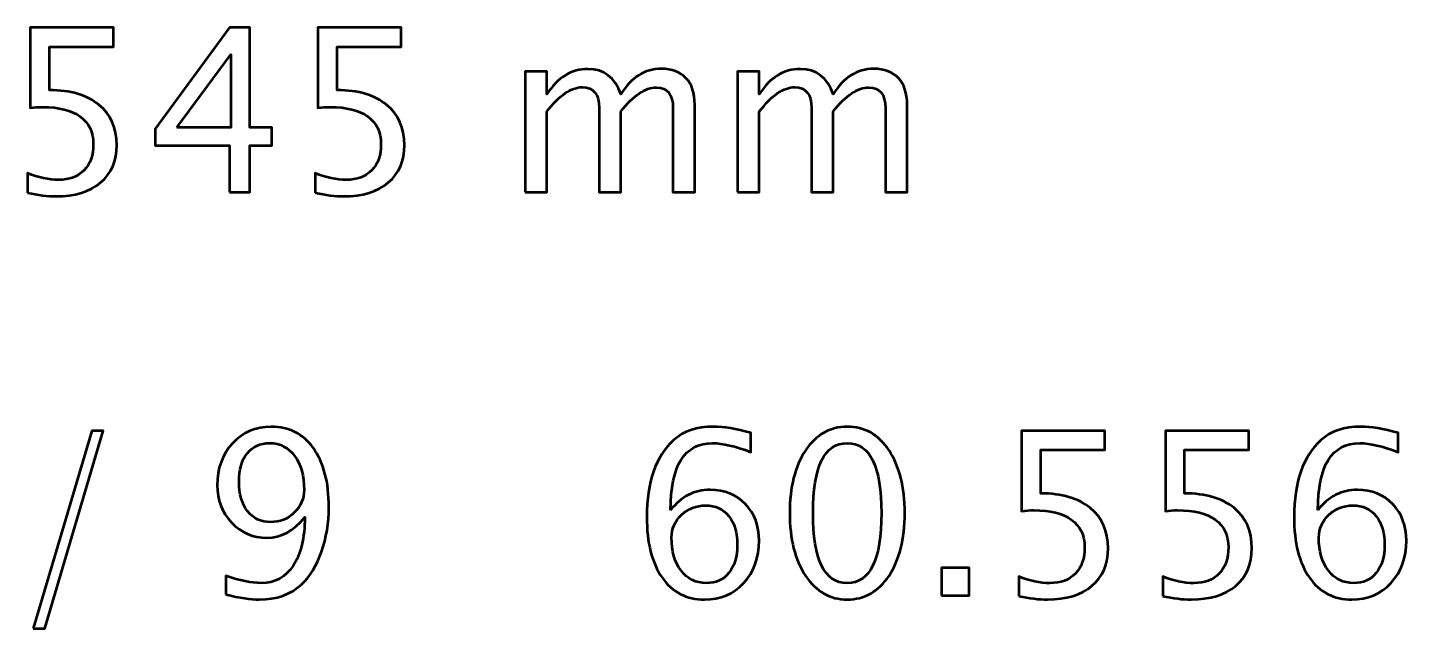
# Model space of a CAD drawing. Header units: centimetres. Extents: x -206 to 200, y -220 to 221.
# Drawn here: x -110.91 to -105.78, y 73.68 to 75.91 of the extents above; entities that cross this region are included whole.
import ezdxf

# ---------------------------------------------------------------- set-up
doc = ezdxf.new("R2010")
doc.units = ezdxf.units.CM
doc.header["$MEASUREMENT"] = 0
doc.layers.add('Layer 1', color=7, linetype='Continuous')

msp = doc.modelspace()

# ---------------------------------------------------------------- linework, layer by layer
at = {"layer": 'Layer 1', "color": 5, "lineweight": 53}
for points, knots in [([(-110.91488, 75.29593), (-110.91488, 75.29593), (-110.91488, 75.36874), (-110.91488, 75.36874), (-110.91488, 75.36874), (-110.87438, 75.35237), (-110.83599, 75.34419), (-110.79931, 75.34419), (-110.79931, 75.34419), (-110.75923, 75.34419), (-110.72762, 75.35604), (-110.70462, 75.37975), (-110.70462, 75.37975), (-110.68162, 75.40346), (-110.67019, 75.43605), (-110.67019, 75.47754), (-110.67019, 75.47754), (-110.67019, 75.52213), (-110.68642, 75.55628), (-110.71887, 75.57985), (-110.71887, 75.57985), (-110.75133, 75.60341), (-110.79832, 75.61512), (-110.8597, 75.61512), (-110.8597, 75.61512), (-110.87395, 75.61512), (-110.88905, 75.61414), (-110.90472, 75.61216), (-110.90472, 75.61216), (-110.90472, 75.61216), (-110.90472, 75.91061), (-110.90472, 75.91061), (-110.90472, 75.91061), (-110.90472, 75.91061), (-110.59483, 75.91061), (-110.59483, 75.91061), (-110.59483, 75.91061), (-110.59483, 75.91061), (-110.59483, 75.83949), (-110.59483, 75.83949), (-110.59483, 75.83949), (-110.59483, 75.83949), (-110.8336, 75.83949), (-110.8336, 75.83949), (-110.8336, 75.83949), (-110.8336, 75.83949), (-110.8336, 75.67778), (-110.8336, 75.67778), (-110.8336, 75.67778), (-110.75486, 75.67778), (-110.69347, 75.65972), (-110.6493, 75.62359), (-110.6493, 75.62359), (-110.60514, 75.58761), (-110.58298, 75.53765), (-110.58298, 75.47373), (-110.58298, 75.47373), (-110.58298, 75.41418), (-110.60302, 75.36761), (-110.6431, 75.33389), (-110.6431, 75.33389), (-110.68317, 75.30016), (-110.73849, 75.28323), (-110.80904, 75.28323), (-110.80904, 75.28323), (-110.84051, 75.28323), (-110.87579, 75.28746), (-110.91488, 75.29593)], [0, 0, 0, 0, 0.0555556, 0.0555556, 0.0555556, 0.0555556, 0.1111111, 0.1111111, 0.1111111, 0.1111111, 0.1666667, 0.1666667, 0.1666667, 0.1666667, 0.2222222, 0.2222222, 0.2222222, 0.2222222, 0.2777778, 0.2777778, 0.2777778, 0.2777778, 0.3333333, 0.3333333, 0.3333333, 0.3333333, 0.3888889, 0.3888889, 0.3888889, 0.3888889, 0.4444444, 0.4444444, 0.4444444, 0.4444444, 0.5, 0.5, 0.5, 0.5, 0.5555556, 0.5555556, 0.5555556, 0.5555556, 0.6111111, 0.6111111, 0.6111111, 0.6111111, 0.6666667, 0.6666667, 0.6666667, 0.6666667, 0.7222222, 0.7222222, 0.7222222, 0.7222222, 0.7777778, 0.7777778, 0.7777778, 0.7777778, 0.8333333, 0.8333333, 0.8333333, 0.8333333, 0.8888889, 0.8888889, 0.8888889, 0.8888889, 1, 1, 1, 1]), ([(-110.1636, 75.29847), (-110.1636, 75.29847), (-110.1636, 75.47204), (-110.1636, 75.47204), (-110.1636, 75.47204), (-110.1636, 75.47204), (-110.43961, 75.47204), (-110.43961, 75.47204), (-110.43961, 75.47204), (-110.43961, 75.47204), (-110.43961, 75.53384), (-110.43961, 75.53384), (-110.43961, 75.53384), (-110.43961, 75.53384), (-110.1636, 75.91061), (-110.1636, 75.91061), (-110.1636, 75.91061), (-110.1636, 75.91061), (-110.0874, 75.91061), (-110.0874, 75.91061), (-110.0874, 75.91061), (-110.0874, 75.91061), (-110.0874, 75.53892), (-110.0874, 75.53892), (-110.0874, 75.53892), (-110.0874, 75.53892), (-110.00527, 75.53892), (-110.00527, 75.53892), (-110.00527, 75.53892), (-110.00527, 75.53892), (-110.00527, 75.47204), (-110.00527, 75.47204), (-110.00527, 75.47204), (-110.00527, 75.47204), (-110.0874, 75.47204), (-110.0874, 75.47204), (-110.0874, 75.47204), (-110.0874, 75.47204), (-110.0874, 75.29847), (-110.0874, 75.29847), (-110.0874, 75.29847), (-110.0874, 75.29847), (-110.1636, 75.29847), (-110.1636, 75.29847)], [0, 0, 0, 0, 0.0833333, 0.0833333, 0.0833333, 0.0833333, 0.1666667, 0.1666667, 0.1666667, 0.1666667, 0.25, 0.25, 0.25, 0.25, 0.3333333, 0.3333333, 0.3333333, 0.3333333, 0.4166667, 0.4166667, 0.4166667, 0.4166667, 0.5, 0.5, 0.5, 0.5, 0.5833333, 0.5833333, 0.5833333, 0.5833333, 0.6666667, 0.6666667, 0.6666667, 0.6666667, 0.75, 0.75, 0.75, 0.75, 0.8333333, 0.8333333, 0.8333333, 0.8333333, 1, 1, 1, 1]), ([(-109.84412, 75.29593), (-109.84412, 75.29593), (-109.84412, 75.36874), (-109.84412, 75.36874), (-109.84412, 75.36874), (-109.80362, 75.35237), (-109.76523, 75.34419), (-109.72855, 75.34419), (-109.72855, 75.34419), (-109.68847, 75.34419), (-109.65686, 75.35604), (-109.63386, 75.37975), (-109.63386, 75.37975), (-109.61086, 75.40346), (-109.59943, 75.43605), (-109.59943, 75.47754), (-109.59943, 75.47754), (-109.59943, 75.52213), (-109.61566, 75.55628), (-109.64811, 75.57985), (-109.64811, 75.57985), (-109.68057, 75.60341), (-109.72756, 75.61512), (-109.78894, 75.61512), (-109.78894, 75.61512), (-109.80319, 75.61512), (-109.81829, 75.61414), (-109.83396, 75.61216), (-109.83396, 75.61216), (-109.83396, 75.61216), (-109.83396, 75.91061), (-109.83396, 75.91061), (-109.83396, 75.91061), (-109.83396, 75.91061), (-109.52407, 75.91061), (-109.52407, 75.91061), (-109.52407, 75.91061), (-109.52407, 75.91061), (-109.52407, 75.83949), (-109.52407, 75.83949), (-109.52407, 75.83949), (-109.52407, 75.83949), (-109.76284, 75.83949), (-109.76284, 75.83949), (-109.76284, 75.83949), (-109.76284, 75.83949), (-109.76284, 75.67778), (-109.76284, 75.67778), (-109.76284, 75.67778), (-109.6841, 75.67778), (-109.62271, 75.65972), (-109.57854, 75.62359), (-109.57854, 75.62359), (-109.53438, 75.58761), (-109.51222, 75.53765), (-109.51222, 75.47373), (-109.51222, 75.47373), (-109.51222, 75.41418), (-109.53226, 75.36761), (-109.57234, 75.33389), (-109.57234, 75.33389), (-109.61241, 75.30016), (-109.66773, 75.28323), (-109.73828, 75.28323), (-109.73828, 75.28323), (-109.76975, 75.28323), (-109.80503, 75.28746), (-109.84412, 75.29593)], [0, 0, 0, 0, 0.0555556, 0.0555556, 0.0555556, 0.0555556, 0.1111111, 0.1111111, 0.1111111, 0.1111111, 0.1666667, 0.1666667, 0.1666667, 0.1666667, 0.2222222, 0.2222222, 0.2222222, 0.2222222, 0.2777778, 0.2777778, 0.2777778, 0.2777778, 0.3333333, 0.3333333, 0.3333333, 0.3333333, 0.3888889, 0.3888889, 0.3888889, 0.3888889, 0.4444444, 0.4444444, 0.4444444, 0.4444444, 0.5, 0.5, 0.5, 0.5, 0.5555556, 0.5555556, 0.5555556, 0.5555556, 0.6111111, 0.6111111, 0.6111111, 0.6111111, 0.6666667, 0.6666667, 0.6666667, 0.6666667, 0.7222222, 0.7222222, 0.7222222, 0.7222222, 0.7777778, 0.7777778, 0.7777778, 0.7777778, 0.8333333, 0.8333333, 0.8333333, 0.8333333, 0.8888889, 0.8888889, 0.8888889, 0.8888889, 1, 1, 1, 1]), ([(-110.35932, 75.53892), (-110.35932, 75.53892), (-110.15852, 75.53892), (-110.15852, 75.53892), (-110.15852, 75.53892), (-110.15852, 75.53892), (-110.15852, 75.81014), (-110.15852, 75.81014), (-110.15852, 75.81014), (-110.15852, 75.81014), (-110.35932, 75.53892), (-110.35932, 75.53892)], [0, 0, 0, 0, 0.25, 0.25, 0.25, 0.25, 0.5, 0.5, 0.5, 0.5, 1, 1, 1, 1]), ([(-109.06292, 75.29847), (-109.06292, 75.29847), (-109.06292, 75.74721), (-109.06292, 75.74721), (-109.06292, 75.74721), (-109.06292, 75.74721), (-108.98164, 75.74721), (-108.98164, 75.74721), (-108.98164, 75.74721), (-108.98164, 75.74721), (-108.98164, 75.6624), (-108.98164, 75.6624), (-108.98164, 75.6624), (-108.94199, 75.72519), (-108.89119, 75.75652), (-108.82896, 75.75652), (-108.82896, 75.75652), (-108.76898, 75.75652), (-108.7282, 75.72519), (-108.70647, 75.6624), (-108.70647, 75.6624), (-108.66795, 75.72576), (-108.61771, 75.75737), (-108.55605, 75.75737), (-108.55605, 75.75737), (-108.51668, 75.75737), (-108.48606, 75.74579), (-108.46418, 75.72251), (-108.46418, 75.72251), (-108.44231, 75.69923), (-108.4313, 75.66663), (-108.4313, 75.62472), (-108.4313, 75.62472), (-108.4313, 75.62472), (-108.4313, 75.29847), (-108.4313, 75.29847), (-108.4313, 75.29847), (-108.4313, 75.29847), (-108.51258, 75.29847), (-108.51258, 75.29847), (-108.51258, 75.29847), (-108.51258, 75.29847), (-108.51258, 75.61131), (-108.51258, 75.61131), (-108.51258, 75.61131), (-108.51258, 75.6624), (-108.5329, 75.68794), (-108.57354, 75.68794), (-108.57354, 75.68794), (-108.61574, 75.68794), (-108.66005, 75.65816), (-108.70647, 75.59847), (-108.70647, 75.59847), (-108.70647, 75.59847), (-108.70647, 75.29847), (-108.70647, 75.29847), (-108.70647, 75.29847), (-108.70647, 75.29847), (-108.78775, 75.29847), (-108.78775, 75.29847), (-108.78775, 75.29847), (-108.78775, 75.29847), (-108.78775, 75.6116), (-108.78775, 75.6116), (-108.78775, 75.6116), (-108.78775, 75.6631), (-108.80835, 75.68878), (-108.8497, 75.68878), (-108.8497, 75.68878), (-108.89076, 75.68878), (-108.93479, 75.65887), (-108.98164, 75.5989), (-108.98164, 75.5989), (-108.98164, 75.5989), (-108.98164, 75.29847), (-108.98164, 75.29847), (-108.98164, 75.29847), (-108.98164, 75.29847), (-109.06292, 75.29847), (-109.06292, 75.29847)], [0, 0, 0, 0, 0.047619, 0.047619, 0.047619, 0.047619, 0.0952381, 0.0952381, 0.0952381, 0.0952381, 0.1428571, 0.1428571, 0.1428571, 0.1428571, 0.1904762, 0.1904762, 0.1904762, 0.1904762, 0.2380952, 0.2380952, 0.2380952, 0.2380952, 0.2857143, 0.2857143, 0.2857143, 0.2857143, 0.3333333, 0.3333333, 0.3333333, 0.3333333, 0.3809524, 0.3809524, 0.3809524, 0.3809524, 0.4285714, 0.4285714, 0.4285714, 0.4285714, 0.4761905, 0.4761905, 0.4761905, 0.4761905, 0.5238095, 0.5238095, 0.5238095, 0.5238095, 0.5714286, 0.5714286, 0.5714286, 0.5714286, 0.6190476, 0.6190476, 0.6190476, 0.6190476, 0.6666667, 0.6666667, 0.6666667, 0.6666667, 0.7142857, 0.7142857, 0.7142857, 0.7142857, 0.7619048, 0.7619048, 0.7619048, 0.7619048, 0.8095238, 0.8095238, 0.8095238, 0.8095238, 0.8571429, 0.8571429, 0.8571429, 0.8571429, 0.9047619, 0.9047619, 0.9047619, 0.9047619, 1, 1, 1, 1]), ([(-108.27241, 75.29847), (-108.27241, 75.29847), (-108.27241, 75.74721), (-108.27241, 75.74721), (-108.27241, 75.74721), (-108.27241, 75.74721), (-108.19113, 75.74721), (-108.19113, 75.74721), (-108.19113, 75.74721), (-108.19113, 75.74721), (-108.19113, 75.6624), (-108.19113, 75.6624), (-108.19113, 75.6624), (-108.15148, 75.72519), (-108.10068, 75.75652), (-108.03845, 75.75652), (-108.03845, 75.75652), (-107.97847, 75.75652), (-107.93769, 75.72519), (-107.91596, 75.6624), (-107.91596, 75.6624), (-107.87744, 75.72576), (-107.8272, 75.75737), (-107.76554, 75.75737), (-107.76554, 75.75737), (-107.72617, 75.75737), (-107.69555, 75.74579), (-107.67367, 75.72251), (-107.67367, 75.72251), (-107.6518, 75.69923), (-107.64079, 75.66663), (-107.64079, 75.62472), (-107.64079, 75.62472), (-107.64079, 75.62472), (-107.64079, 75.29847), (-107.64079, 75.29847), (-107.64079, 75.29847), (-107.64079, 75.29847), (-107.72207, 75.29847), (-107.72207, 75.29847), (-107.72207, 75.29847), (-107.72207, 75.29847), (-107.72207, 75.61131), (-107.72207, 75.61131), (-107.72207, 75.61131), (-107.72207, 75.6624), (-107.74239, 75.68794), (-107.78303, 75.68794), (-107.78303, 75.68794), (-107.82523, 75.68794), (-107.86954, 75.65816), (-107.91596, 75.59847), (-107.91596, 75.59847), (-107.91596, 75.59847), (-107.91596, 75.29847), (-107.91596, 75.29847), (-107.91596, 75.29847), (-107.91596, 75.29847), (-107.99724, 75.29847), (-107.99724, 75.29847), (-107.99724, 75.29847), (-107.99724, 75.29847), (-107.99724, 75.6116), (-107.99724, 75.6116), (-107.99724, 75.6116), (-107.99724, 75.6631), (-108.01784, 75.68878), (-108.05919, 75.68878), (-108.05919, 75.68878), (-108.10025, 75.68878), (-108.14428, 75.65887), (-108.19113, 75.5989), (-108.19113, 75.5989), (-108.19113, 75.5989), (-108.19113, 75.29847), (-108.19113, 75.29847), (-108.19113, 75.29847), (-108.19113, 75.29847), (-108.27241, 75.29847), (-108.27241, 75.29847)], [0, 0, 0, 0, 0.047619, 0.047619, 0.047619, 0.047619, 0.0952381, 0.0952381, 0.0952381, 0.0952381, 0.1428571, 0.1428571, 0.1428571, 0.1428571, 0.1904762, 0.1904762, 0.1904762, 0.1904762, 0.2380952, 0.2380952, 0.2380952, 0.2380952, 0.2857143, 0.2857143, 0.2857143, 0.2857143, 0.3333333, 0.3333333, 0.3333333, 0.3333333, 0.3809524, 0.3809524, 0.3809524, 0.3809524, 0.4285714, 0.4285714, 0.4285714, 0.4285714, 0.4761905, 0.4761905, 0.4761905, 0.4761905, 0.5238095, 0.5238095, 0.5238095, 0.5238095, 0.5714286, 0.5714286, 0.5714286, 0.5714286, 0.6190476, 0.6190476, 0.6190476, 0.6190476, 0.6666667, 0.6666667, 0.6666667, 0.6666667, 0.7142857, 0.7142857, 0.7142857, 0.7142857, 0.7619048, 0.7619048, 0.7619048, 0.7619048, 0.8095238, 0.8095238, 0.8095238, 0.8095238, 0.8571429, 0.8571429, 0.8571429, 0.8571429, 0.9047619, 0.9047619, 0.9047619, 0.9047619, 1, 1, 1, 1]), ([(-110.177, 73.80186), (-110.177, 73.80186), (-110.177, 73.87128), (-110.177, 73.87128), (-110.177, 73.87128), (-110.12521, 73.85322), (-110.08118, 73.84419), (-110.04478, 73.84419), (-110.04478, 73.84419), (-109.99412, 73.84419), (-109.95447, 73.86578), (-109.92596, 73.90896), (-109.92596, 73.90896), (-109.89746, 73.95214), (-109.88321, 74.01225), (-109.88321, 74.08916), (-109.88321, 74.08916), (-109.92455, 74.03822), (-109.97154, 74.01268), (-110.02432, 74.01268), (-110.02432, 74.01268), (-110.07582, 74.01268), (-110.11957, 74.03159), (-110.15541, 74.06955), (-110.15541, 74.06955), (-110.19125, 74.1075), (-110.20917, 74.15365), (-110.20917, 74.20826), (-110.20917, 74.20826), (-110.20917, 74.27091), (-110.19012, 74.32284), (-110.15188, 74.36405), (-110.15188, 74.36405), (-110.11378, 74.40525), (-110.0658, 74.42585), (-110.00795, 74.42585), (-110.00795, 74.42585), (-109.94148, 74.42585), (-109.88913, 74.39918), (-109.85089, 74.34584), (-109.85089, 74.34584), (-109.81265, 74.2925), (-109.79346, 74.21955), (-109.79346, 74.12684), (-109.79346, 74.12684), (-109.79346, 74.06785), (-109.80263, 74.0124), (-109.82112, 73.96047), (-109.82112, 73.96047), (-109.8396, 73.9084), (-109.8643, 73.86804), (-109.89548, 73.83911), (-109.89548, 73.83911), (-109.93528, 73.80186), (-109.98777, 73.78323), (-110.05268, 73.78323), (-110.05268, 73.78323), (-110.08471, 73.78323), (-110.12606, 73.78944), (-110.177, 73.80186)], [0, 0, 0, 0, 0.0625, 0.0625, 0.0625, 0.0625, 0.125, 0.125, 0.125, 0.125, 0.1875, 0.1875, 0.1875, 0.1875, 0.25, 0.25, 0.25, 0.25, 0.3125, 0.3125, 0.3125, 0.3125, 0.375, 0.375, 0.375, 0.375, 0.4375, 0.4375, 0.4375, 0.4375, 0.5, 0.5, 0.5, 0.5, 0.5625, 0.5625, 0.5625, 0.5625, 0.625, 0.625, 0.625, 0.625, 0.6875, 0.6875, 0.6875, 0.6875, 0.75, 0.75, 0.75, 0.75, 0.8125, 0.8125, 0.8125, 0.8125, 0.875, 0.875, 0.875, 0.875, 1, 1, 1, 1]), ([(-108.52119, 74.11569), (-108.48225, 74.16607), (-108.43328, 74.19132), (-108.3743, 74.19132), (-108.3743, 74.19132), (-108.32081, 74.19132), (-108.27707, 74.17369), (-108.24292, 74.13827), (-108.24292, 74.13827), (-108.20891, 74.10285), (-108.19184, 74.05741), (-108.19184, 74.00195), (-108.19184, 74.00195), (-108.19184, 73.93831), (-108.21089, 73.88596), (-108.24913, 73.8449), (-108.24913, 73.8449), (-108.28737, 73.80383), (-108.33591, 73.78323), (-108.39504, 73.78323), (-108.39504, 73.78323), (-108.46221, 73.78323), (-108.51498, 73.81046), (-108.55294, 73.86479), (-108.55294, 73.86479), (-108.59104, 73.91926), (-108.61009, 73.99462), (-108.61009, 74.09071), (-108.61009, 74.09071), (-108.61009, 74.22025), (-108.57679, 74.31522), (-108.51033, 74.3759), (-108.51033, 74.3759), (-108.4742, 74.4092), (-108.42425, 74.42585), (-108.36061, 74.42585), (-108.36061, 74.42585), (-108.32364, 74.42585), (-108.27778, 74.41823), (-108.22316, 74.40299), (-108.22316, 74.40299), (-108.22316, 74.40299), (-108.22316, 74.33187), (-108.22316, 74.33187), (-108.22316, 74.33187), (-108.28088, 74.35389), (-108.32829, 74.36489), (-108.36555, 74.36489), (-108.36555, 74.36489), (-108.46926, 74.36489), (-108.52119, 74.28178), (-108.52119, 74.11569)], [0, 0, 0, 0, 0.0714286, 0.0714286, 0.0714286, 0.0714286, 0.1428571, 0.1428571, 0.1428571, 0.1428571, 0.2142857, 0.2142857, 0.2142857, 0.2142857, 0.2857143, 0.2857143, 0.2857143, 0.2857143, 0.3571429, 0.3571429, 0.3571429, 0.3571429, 0.4285714, 0.4285714, 0.4285714, 0.4285714, 0.5, 0.5, 0.5, 0.5, 0.5714286, 0.5714286, 0.5714286, 0.5714286, 0.6428571, 0.6428571, 0.6428571, 0.6428571, 0.7142857, 0.7142857, 0.7142857, 0.7142857, 0.7857143, 0.7857143, 0.7857143, 0.7857143, 0.8571429, 0.8571429, 0.8571429, 0.8571429, 1, 1, 1, 1]), ([(-107.86389, 73.78323), (-107.9281, 73.78323), (-107.97989, 73.81272), (-108.01912, 73.87157), (-108.01912, 73.87157), (-108.05849, 73.93041), (-108.0781, 74.00802), (-108.0781, 74.10454), (-108.0781, 74.10454), (-108.0781, 74.20106), (-108.05849, 74.27867), (-108.01912, 74.33752), (-108.01912, 74.33752), (-107.97989, 74.39636), (-107.9281, 74.42585), (-107.86389, 74.42585), (-107.86389, 74.42585), (-107.7994, 74.42585), (-107.74762, 74.3965), (-107.70839, 74.3378), (-107.70839, 74.3378), (-107.6693, 74.2791), (-107.64968, 74.20134), (-107.64968, 74.10454), (-107.64968, 74.10454), (-107.64968, 74.00802), (-107.6693, 73.93041), (-107.70839, 73.87157), (-107.70839, 73.87157), (-107.74762, 73.81272), (-107.7994, 73.78323), (-107.86389, 73.78323)], [0, 0, 0, 0, 0.1111111, 0.1111111, 0.1111111, 0.1111111, 0.2222222, 0.2222222, 0.2222222, 0.2222222, 0.3333333, 0.3333333, 0.3333333, 0.3333333, 0.4444444, 0.4444444, 0.4444444, 0.4444444, 0.5555556, 0.5555556, 0.5555556, 0.5555556, 0.6666667, 0.6666667, 0.6666667, 0.6666667, 0.7777778, 0.7777778, 0.7777778, 0.7777778, 1, 1, 1, 1]), ([(-106.11184, 74.11569), (-106.0729, 74.16607), (-106.02393, 74.19132), (-105.96495, 74.19132), (-105.96495, 74.19132), (-105.91146, 74.19132), (-105.86772, 74.17369), (-105.83357, 74.13827), (-105.83357, 74.13827), (-105.79956, 74.10285), (-105.78249, 74.05741), (-105.78249, 74.00195), (-105.78249, 74.00195), (-105.78249, 73.93831), (-105.80154, 73.88596), (-105.83978, 73.8449), (-105.83978, 73.8449), (-105.87802, 73.80383), (-105.92656, 73.78323), (-105.98569, 73.78323), (-105.98569, 73.78323), (-106.05286, 73.78323), (-106.10563, 73.81046), (-106.14359, 73.86479), (-106.14359, 73.86479), (-106.18169, 73.91926), (-106.20074, 73.99462), (-106.20074, 74.09071), (-106.20074, 74.09071), (-106.20074, 74.22025), (-106.16744, 74.31522), (-106.10098, 74.3759), (-106.10098, 74.3759), (-106.06485, 74.4092), (-106.0149, 74.42585), (-105.95126, 74.42585), (-105.95126, 74.42585), (-105.91429, 74.42585), (-105.86843, 74.41823), (-105.81381, 74.40299), (-105.81381, 74.40299), (-105.81381, 74.40299), (-105.81381, 74.33187), (-105.81381, 74.33187), (-105.81381, 74.33187), (-105.87153, 74.35389), (-105.91894, 74.36489), (-105.9562, 74.36489), (-105.9562, 74.36489), (-106.05991, 74.36489), (-106.11184, 74.28178), (-106.11184, 74.11569)], [0, 0, 0, 0, 0.0714286, 0.0714286, 0.0714286, 0.0714286, 0.1428571, 0.1428571, 0.1428571, 0.1428571, 0.2142857, 0.2142857, 0.2142857, 0.2142857, 0.2857143, 0.2857143, 0.2857143, 0.2857143, 0.3571429, 0.3571429, 0.3571429, 0.3571429, 0.4285714, 0.4285714, 0.4285714, 0.4285714, 0.5, 0.5, 0.5, 0.5, 0.5714286, 0.5714286, 0.5714286, 0.5714286, 0.6428571, 0.6428571, 0.6428571, 0.6428571, 0.7142857, 0.7142857, 0.7142857, 0.7142857, 0.7857143, 0.7857143, 0.7857143, 0.7857143, 0.8571429, 0.8571429, 0.8571429, 0.8571429, 1, 1, 1, 1]), ([(-110.89385, 73.6757), (-110.89385, 73.6757), (-110.67611, 74.41061), (-110.67611, 74.41061), (-110.67611, 74.41061), (-110.67611, 74.41061), (-110.63308, 74.41061), (-110.63308, 74.41061), (-110.63308, 74.41061), (-110.63308, 74.41061), (-110.85081, 73.6757), (-110.85081, 73.6757), (-110.85081, 73.6757), (-110.85081, 73.6757), (-110.89385, 73.6757), (-110.89385, 73.6757)], [0, 0, 0, 0, 0.2, 0.2, 0.2, 0.2, 0.4, 0.4, 0.4, 0.4, 0.6, 0.6, 0.6, 0.6, 1, 1, 1, 1]), ([(-107.22494, 73.79593), (-107.22494, 73.79593), (-107.22494, 73.86874), (-107.22494, 73.86874), (-107.22494, 73.86874), (-107.18444, 73.85237), (-107.14605, 73.84419), (-107.10937, 73.84419), (-107.10937, 73.84419), (-107.06929, 73.84419), (-107.03768, 73.85604), (-107.01468, 73.87975), (-107.01468, 73.87975), (-106.99168, 73.90346), (-106.98025, 73.93605), (-106.98025, 73.97754), (-106.98025, 73.97754), (-106.98025, 74.02213), (-106.99648, 74.05628), (-107.02893, 74.07985), (-107.02893, 74.07985), (-107.06139, 74.10341), (-107.10838, 74.11512), (-107.16976, 74.11512), (-107.16976, 74.11512), (-107.18401, 74.11512), (-107.19911, 74.11414), (-107.21478, 74.11216), (-107.21478, 74.11216), (-107.21478, 74.11216), (-107.21478, 74.41061), (-107.21478, 74.41061), (-107.21478, 74.41061), (-107.21478, 74.41061), (-106.90489, 74.41061), (-106.90489, 74.41061), (-106.90489, 74.41061), (-106.90489, 74.41061), (-106.90489, 74.33949), (-106.90489, 74.33949), (-106.90489, 74.33949), (-106.90489, 74.33949), (-107.14366, 74.33949), (-107.14366, 74.33949), (-107.14366, 74.33949), (-107.14366, 74.33949), (-107.14366, 74.17778), (-107.14366, 74.17778), (-107.14366, 74.17778), (-107.06492, 74.17778), (-107.00353, 74.15972), (-106.95936, 74.12359), (-106.95936, 74.12359), (-106.9152, 74.08761), (-106.89304, 74.03765), (-106.89304, 73.97373), (-106.89304, 73.97373), (-106.89304, 73.91418), (-106.91308, 73.86761), (-106.95316, 73.83389), (-106.95316, 73.83389), (-106.99323, 73.80016), (-107.04855, 73.78323), (-107.1191, 73.78323), (-107.1191, 73.78323), (-107.15057, 73.78323), (-107.18585, 73.78746), (-107.22494, 73.79593)], [0, 0, 0, 0, 0.0555556, 0.0555556, 0.0555556, 0.0555556, 0.1111111, 0.1111111, 0.1111111, 0.1111111, 0.1666667, 0.1666667, 0.1666667, 0.1666667, 0.2222222, 0.2222222, 0.2222222, 0.2222222, 0.2777778, 0.2777778, 0.2777778, 0.2777778, 0.3333333, 0.3333333, 0.3333333, 0.3333333, 0.3888889, 0.3888889, 0.3888889, 0.3888889, 0.4444444, 0.4444444, 0.4444444, 0.4444444, 0.5, 0.5, 0.5, 0.5, 0.5555556, 0.5555556, 0.5555556, 0.5555556, 0.6111111, 0.6111111, 0.6111111, 0.6111111, 0.6666667, 0.6666667, 0.6666667, 0.6666667, 0.7222222, 0.7222222, 0.7222222, 0.7222222, 0.7777778, 0.7777778, 0.7777778, 0.7777778, 0.8333333, 0.8333333, 0.8333333, 0.8333333, 0.8888889, 0.8888889, 0.8888889, 0.8888889, 1, 1, 1, 1]), ([(-106.68956, 73.79593), (-106.68956, 73.79593), (-106.68956, 73.86874), (-106.68956, 73.86874), (-106.68956, 73.86874), (-106.64906, 73.85237), (-106.61067, 73.84419), (-106.57399, 73.84419), (-106.57399, 73.84419), (-106.53391, 73.84419), (-106.5023, 73.85604), (-106.4793, 73.87975), (-106.4793, 73.87975), (-106.4563, 73.90346), (-106.44487, 73.93605), (-106.44487, 73.97754), (-106.44487, 73.97754), (-106.44487, 74.02213), (-106.4611, 74.05628), (-106.49355, 74.07985), (-106.49355, 74.07985), (-106.52601, 74.10341), (-106.573, 74.11512), (-106.63438, 74.11512), (-106.63438, 74.11512), (-106.64863, 74.11512), (-106.66373, 74.11414), (-106.6794, 74.11216), (-106.6794, 74.11216), (-106.6794, 74.11216), (-106.6794, 74.41061), (-106.6794, 74.41061), (-106.6794, 74.41061), (-106.6794, 74.41061), (-106.36951, 74.41061), (-106.36951, 74.41061), (-106.36951, 74.41061), (-106.36951, 74.41061), (-106.36951, 74.33949), (-106.36951, 74.33949), (-106.36951, 74.33949), (-106.36951, 74.33949), (-106.60828, 74.33949), (-106.60828, 74.33949), (-106.60828, 74.33949), (-106.60828, 74.33949), (-106.60828, 74.17778), (-106.60828, 74.17778), (-106.60828, 74.17778), (-106.52954, 74.17778), (-106.46815, 74.15972), (-106.42398, 74.12359), (-106.42398, 74.12359), (-106.37982, 74.08761), (-106.35766, 74.03765), (-106.35766, 73.97373), (-106.35766, 73.97373), (-106.35766, 73.91418), (-106.3777, 73.86761), (-106.41778, 73.83389), (-106.41778, 73.83389), (-106.45785, 73.80016), (-106.51317, 73.78323), (-106.58372, 73.78323), (-106.58372, 73.78323), (-106.61519, 73.78323), (-106.65047, 73.78746), (-106.68956, 73.79593)], [0, 0, 0, 0, 0.0555556, 0.0555556, 0.0555556, 0.0555556, 0.1111111, 0.1111111, 0.1111111, 0.1111111, 0.1666667, 0.1666667, 0.1666667, 0.1666667, 0.2222222, 0.2222222, 0.2222222, 0.2222222, 0.2777778, 0.2777778, 0.2777778, 0.2777778, 0.3333333, 0.3333333, 0.3333333, 0.3333333, 0.3888889, 0.3888889, 0.3888889, 0.3888889, 0.4444444, 0.4444444, 0.4444444, 0.4444444, 0.5, 0.5, 0.5, 0.5, 0.5555556, 0.5555556, 0.5555556, 0.5555556, 0.6111111, 0.6111111, 0.6111111, 0.6111111, 0.6666667, 0.6666667, 0.6666667, 0.6666667, 0.7222222, 0.7222222, 0.7222222, 0.7222222, 0.7777778, 0.7777778, 0.7777778, 0.7777778, 0.8333333, 0.8333333, 0.8333333, 0.8333333, 0.8888889, 0.8888889, 0.8888889, 0.8888889, 1, 1, 1, 1]), ([(-110.12789, 74.22209), (-110.12789, 74.17552), (-110.11731, 74.13869), (-110.09614, 74.1116), (-110.09614, 74.1116), (-110.07498, 74.08464), (-110.04647, 74.0711), (-110.01049, 74.0711), (-110.01049, 74.0711), (-109.97592, 74.0711), (-109.94642, 74.08281), (-109.92215, 74.10623), (-109.92215, 74.10623), (-109.89788, 74.12966), (-109.88575, 74.15802), (-109.88575, 74.19104), (-109.88575, 74.19104), (-109.88575, 74.24325), (-109.89746, 74.28531), (-109.92102, 74.31706), (-109.92102, 74.31706), (-109.94445, 74.34895), (-109.97521, 74.36489), (-110.01345, 74.36489), (-110.01345, 74.36489), (-110.04915, 74.36489), (-110.07709, 74.35219), (-110.09741, 74.32679), (-110.09741, 74.32679), (-110.11773, 74.30139), (-110.12789, 74.26654), (-110.12789, 74.22209)], [0, 0, 0, 0, 0.1111111, 0.1111111, 0.1111111, 0.1111111, 0.2222222, 0.2222222, 0.2222222, 0.2222222, 0.3333333, 0.3333333, 0.3333333, 0.3333333, 0.4444444, 0.4444444, 0.4444444, 0.4444444, 0.5555556, 0.5555556, 0.5555556, 0.5555556, 0.6666667, 0.6666667, 0.6666667, 0.6666667, 0.7777778, 0.7777778, 0.7777778, 0.7777778, 1, 1, 1, 1]), ([(-107.86403, 73.84419), (-107.77923, 73.84419), (-107.73689, 73.93097), (-107.73689, 74.10454), (-107.73689, 74.10454), (-107.73689, 74.27811), (-107.77923, 74.36489), (-107.86403, 74.36489), (-107.86403, 74.36489), (-107.94856, 74.36489), (-107.99089, 74.27811), (-107.99089, 74.10454), (-107.99089, 74.10454), (-107.99089, 73.93097), (-107.94856, 73.84419), (-107.86403, 73.84419)], [0, 0, 0, 0, 0.2, 0.2, 0.2, 0.2, 0.4, 0.4, 0.4, 0.4, 0.6, 0.6, 0.6, 0.6, 1, 1, 1, 1]), ([(-108.27312, 73.98587), (-108.27312, 74.03116), (-108.28356, 74.06701), (-108.30459, 74.09339), (-108.30459, 74.09339), (-108.32561, 74.11978), (-108.3544, 74.1329), (-108.39095, 74.1329), (-108.39095, 74.1329), (-108.4258, 74.1329), (-108.45558, 74.12133), (-108.48041, 74.09805), (-108.48041, 74.09805), (-108.50539, 74.07491), (-108.51781, 74.04697), (-108.51781, 74.01437), (-108.51781, 74.01437), (-108.51781, 73.96301), (-108.50595, 73.9218), (-108.48239, 73.89076), (-108.48239, 73.89076), (-108.45868, 73.85971), (-108.42735, 73.84419), (-108.38841, 73.84419), (-108.38841, 73.84419), (-108.35299, 73.84419), (-108.32491, 73.85689), (-108.30416, 73.88229), (-108.30416, 73.88229), (-108.28342, 73.90769), (-108.27312, 73.94226), (-108.27312, 73.98587)], [0, 0, 0, 0, 0.1111111, 0.1111111, 0.1111111, 0.1111111, 0.2222222, 0.2222222, 0.2222222, 0.2222222, 0.3333333, 0.3333333, 0.3333333, 0.3333333, 0.4444444, 0.4444444, 0.4444444, 0.4444444, 0.5555556, 0.5555556, 0.5555556, 0.5555556, 0.6666667, 0.6666667, 0.6666667, 0.6666667, 0.7777778, 0.7777778, 0.7777778, 0.7777778, 1, 1, 1, 1]), ([(-105.86377, 73.98587), (-105.86377, 74.03116), (-105.87421, 74.06701), (-105.89524, 74.09339), (-105.89524, 74.09339), (-105.91626, 74.11978), (-105.94505, 74.1329), (-105.9816, 74.1329), (-105.9816, 74.1329), (-106.01645, 74.1329), (-106.04623, 74.12133), (-106.07106, 74.09805), (-106.07106, 74.09805), (-106.09604, 74.07491), (-106.10846, 74.04697), (-106.10846, 74.01437), (-106.10846, 74.01437), (-106.10846, 73.96301), (-106.0966, 73.9218), (-106.07304, 73.89076), (-106.07304, 73.89076), (-106.04933, 73.85971), (-106.018, 73.84419), (-105.97906, 73.84419), (-105.97906, 73.84419), (-105.94364, 73.84419), (-105.91556, 73.85689), (-105.89481, 73.88229), (-105.89481, 73.88229), (-105.87407, 73.90769), (-105.86377, 73.94226), (-105.86377, 73.98587)], [0, 0, 0, 0, 0.1111111, 0.1111111, 0.1111111, 0.1111111, 0.2222222, 0.2222222, 0.2222222, 0.2222222, 0.3333333, 0.3333333, 0.3333333, 0.3333333, 0.4444444, 0.4444444, 0.4444444, 0.4444444, 0.5555556, 0.5555556, 0.5555556, 0.5555556, 0.6666667, 0.6666667, 0.6666667, 0.6666667, 0.7777778, 0.7777778, 0.7777778, 0.7777778, 1, 1, 1, 1]), ([(-107.51309, 73.79847), (-107.51309, 73.79847), (-107.51309, 73.90092), (-107.51309, 73.90092), (-107.51309, 73.90092), (-107.51309, 73.90092), (-107.41064, 73.90092), (-107.41064, 73.90092), (-107.41064, 73.90092), (-107.41064, 73.90092), (-107.41064, 73.79847), (-107.41064, 73.79847), (-107.41064, 73.79847), (-107.41064, 73.79847), (-107.51309, 73.79847), (-107.51309, 73.79847)], [0, 0, 0, 0, 0.2, 0.2, 0.2, 0.2, 0.4, 0.4, 0.4, 0.4, 0.6, 0.6, 0.6, 0.6, 1, 1, 1, 1])]:
    msp.add_open_spline(points, degree=3, knots=knots, dxfattribs=at)

doc.saveas('drawing.dxf')
